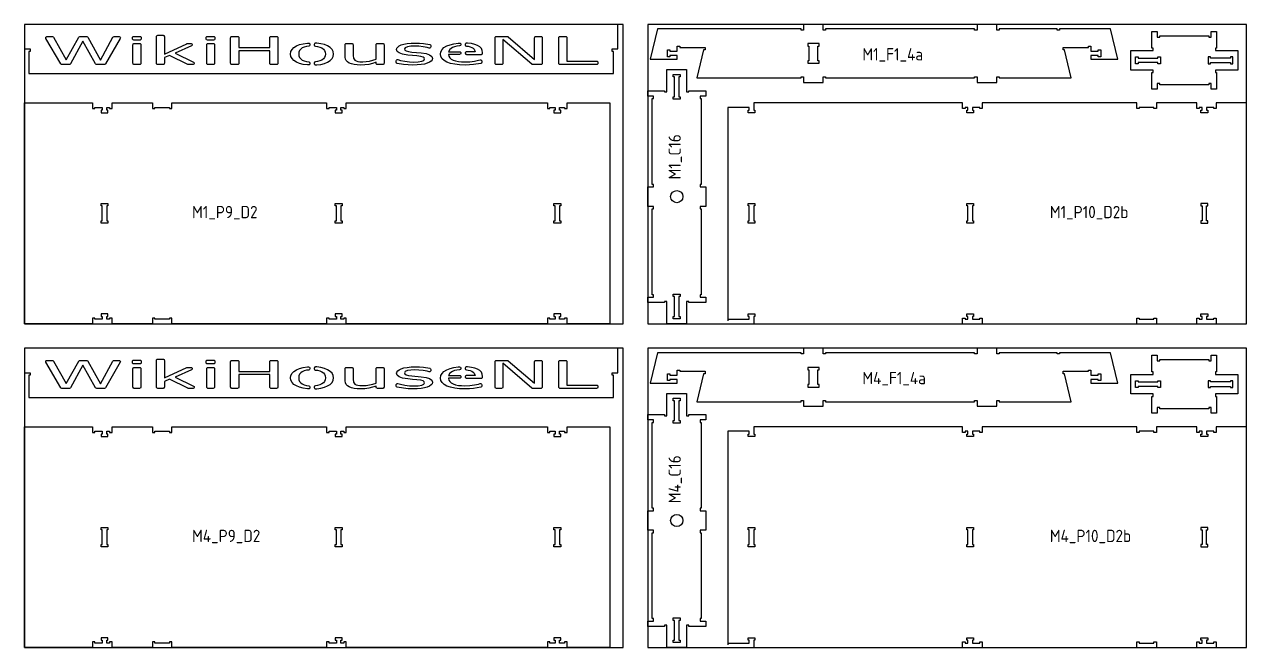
# Model space of a CAD drawing. Header units: millimetres. Extents: x -18174 to 50972, y 6312 to 16778.
# Drawn here: x 5352 to 10332, y 8953 to 11493 of the extents above; entities that cross this region are included whole.
import ezdxf

# ---------------------------------------------------------------- set-up
doc = ezdxf.new("R2010")
doc.units = ezdxf.units.MM
doc.header["$MEASUREMENT"] = 0
for name, color, linetype in [('freeswerk_CODES', 50, 'Continuous'), ('freeswerk_ELEMENTEN', 7, 'Continuous'), ("freeswerk_LOGO'S_hele dikte plaat", 1, 'Continuous'), ('freeswerk_PLATEN', 3, 'Continuous')]:
    doc.layers.add(name, color=color, linetype=linetype)

msp = doc.modelspace()

# ---------------------------------------------------------------- linework, layer by layer
for centre in [(8010.3, 10790.5), (8010.3, 9470.5)]:
    msp.add_circle(centre, 25)
at = {"layer": 'freeswerk_ELEMENTEN'}
for points in [[(7752.3, 11392.5), (7770.3, 11392.5), (7770.3, 11492.5), (5352.3, 11492.5), (5352.3, 11392.5), (5375.3, 11392.5), (5375.3, 11382.5), (5370.3, 11382.5), (5370.3, 11292.5), (7752.3, 11292.5), (7752.3, 11382.5), (7747.3, 11382.5), (7747.3, 11392.5)], [(9738.2, 11360.5), (9728.2, 11360.5), (9728.2, 11365.5), (9698.2, 11365.5), (9698.2, 11350.5), (9808.2, 11350.5), (9778.2, 11474.5), (9569.9, 11474.5), (9569.9, 11469.5), (9559.9, 11469.5), (9559.9, 11474.5), (9324.2, 11474.5), (9324.2, 11469.5), (9314.2, 11469.5), (9314.2, 11492.5), (9234.2, 11492.5), (9234.2, 11469.5), (9224.2, 11469.5), (9224.2, 11474.5), (8617.2, 11474.5), (8617.2, 11469.5), (8607.2, 11469.5), (8607.2, 11492.5), (8527.2, 11492.5), (8527.2, 11469.5), (8517.2, 11469.5), (8517.2, 11474.5), (7932.3, 11474.5), (7902.3, 11350.5), (8012.3, 11350.5), (8012.3, 11365.5), (7982.3, 11365.5), (7982.3, 11360.5), (7972.3, 11360.5), (7972.3, 11388.5), (7982.3, 11388.5), (7982.3, 11383.5), (8012.3, 11383.5), (8012.3, 11403.5), (8022.3, 11403.5), (8022.3, 11398.5), (8125.9, 11398.5), (8125.9, 11388.5), (8119.9, 11388.5), (8092.3, 11274.5), (8517.2, 11274.5), (8517.2, 11279.5), (8527.2, 11279.5), (8527.2, 11256.5), (8607.2, 11256.5), (8607.2, 11279.5), (8617.2, 11279.5), (8617.2, 11274.5), (9224.2, 11274.5), (9224.2, 11279.5), (9234.2, 11279.5), (9234.2, 11256.5), (9314.2, 11256.5), (9314.2, 11279.5), (9324.2, 11279.5), (9324.2, 11274.5), (9618.2, 11274.5), (9590.6, 11388.5), (9584.7, 11388.5), (9584.7, 11398.5), (9688.2, 11398.5), (9688.2, 11403.5), (9698.2, 11403.5), (9698.2, 11383.5), (9728.2, 11383.5), (9728.2, 11388.5), (9738.2, 11388.5)], [(9951.3, 11396.1), (9946.3, 11396.1), (9946.3, 11464.1), (9968.3, 11464.1), (9968.3, 11441.1), (9978.3, 11441.1), (9978.3, 11446.1), (10178.3, 11446.1), (10178.3, 11441.1), (10188.3, 11441.1), (10188.3, 11464.1), (10210.3, 11464.1), (10210.3, 11396.1), (10205.3, 11396.1), (10205.3, 11386.1), (10296.3, 11386.1), (10296.3, 11306.1), (10205.3, 11306.1), (10205.3, 11296.1), (10210.3, 11296.1), (10210.3, 11228.1), (10188.3, 11228.1), (10188.3, 11251.1), (10178.3, 11251.1), (10178.3, 11246.1), (9978.3, 11246.1), (9978.3, 11251.1), (9968.3, 11251.1), (9968.3, 11228.1), (9946.3, 11228.1), (9946.3, 11296.1), (9951.3, 11296.1), (9951.3, 11306.1), (9860.3, 11306.1), (9860.3, 11386.1), (9951.3, 11386.1)], [(8590.2, 11414.5), (8544.2, 11414.5), (8544.2, 11404.5), (8549.2, 11404.5), (8549.2, 11344.5), (8544.2, 11344.5), (8544.2, 11334.5), (8590.2, 11334.5), (8590.2, 11344.5), (8585.2, 11344.5), (8585.2, 11404.5), (8590.2, 11404.5)], [(9890.3, 11360.1), (9890.3, 11355.1), (9971.3, 11355.1), (9971.3, 11360.1), (9981.3, 11360.1), (9981.3, 11332.1), (9971.3, 11332.1), (9971.3, 11337.1), (9890.3, 11337.1), (9890.3, 11332.1), (9880.3, 11332.1), (9880.3, 11360.1)], [(10266.3, 11332.1), (10276.3, 11332.1), (10276.3, 11360.1), (10266.3, 11360.1), (10266.3, 11355.1), (10185.3, 11355.1), (10185.3, 11360.1), (10175.3, 11360.1), (10175.3, 11332.1), (10185.3, 11332.1), (10185.3, 11337.1), (10266.3, 11337.1)], [(8105.3, 10750.5), (8105.3, 10740.5), (8110.3, 10740.5), (8110.3, 10390.5), (8105.3, 10390.5), (8105.3, 10380.5), (8128.3, 10380.5), (8128.3, 10358.5), (8060.3, 10358.5), (8060.3, 10363.5), (8050.3, 10363.5), (8050.3, 10272.5), (7970.3, 10272.5), (7970.3, 10363.5), (7960.3, 10363.5), (7960.3, 10358.5), (7892.3, 10358.5), (7892.3, 10380.5), (7915.3, 10380.5), (7915.3, 10390.5), (7910.3, 10390.5), (7910.3, 10740.5), (7915.3, 10740.5), (7915.3, 10750.5), (7892.3, 10750.5), (7892.3, 10830.5), (7915.3, 10830.5), (7915.3, 10840.5), (7910.3, 10840.5), (7910.3, 11190.5), (7915.3, 11190.5), (7915.3, 11200.5), (7892.3, 11200.5), (7892.3, 11222.5), (7960.3, 11222.5), (7960.3, 11217.5), (7970.3, 11217.5), (7970.3, 11308.5), (8050.3, 11308.5), (8050.3, 11217.5), (8060.3, 11217.5), (8060.3, 11222.5), (8128.3, 11222.5), (8128.3, 11200.5), (8105.3, 11200.5), (8105.3, 11190.5), (8110.3, 11190.5), (8110.3, 10840.5), (8105.3, 10840.5), (8105.3, 10830.5), (8128.3, 10830.5), (8128.3, 10750.5)], [(8024.3, 11278.5), (8019.3, 11278.5), (8019.3, 11197.5), (8024.3, 11197.5), (8024.3, 11187.5), (7996.3, 11187.5), (7996.3, 11197.5), (8001.3, 11197.5), (8001.3, 11278.5), (7996.3, 11278.5), (7996.3, 11288.5), (8024.3, 11288.5)], [(5709.5, 11172.5), (5873.5, 11172.5), (5873.5, 11149.5), (5883.5, 11149.5), (5883.5, 11154.5), (5943.5, 11154.5), (5943.5, 11149.5), (5953.5, 11149.5), (5953.5, 11172.5), (6583.5, 11172.5), (6583.5, 11149.5), (6593.5, 11149.5), (6593.5, 11154.5), (6623.5, 11154.5), (6623.5, 11142.5), (6618.5, 11142.5), (6618.5, 11132.5), (6646.5, 11132.5), (6646.5, 11142.5), (6641.5, 11142.5), (6641.5, 11154.5), (6653.5, 11154.5), (6653.5, 11149.5), (6663.5, 11149.5), (6663.5, 11172.5), (7483.5, 11172.5), (7483.5, 11149.5), (7493.5, 11149.5), (7493.5, 11154.5), (7514.5, 11154.5), (7514.5, 11142.5), (7509.5, 11142.5), (7509.5, 11132.5), (7537.5, 11132.5), (7537.5, 11142.5), (7532.5, 11142.5), (7532.5, 11154.5), (7553.5, 11154.5), (7553.5, 11149.5), (7563.5, 11149.5), (7563.5, 11172.5), (7737.7, 11172.5), (7737.7, 10272.5), (7563.5, 10272.5), (7563.5, 10295.5), (7553.5, 10295.5), (7553.5, 10290.5), (7532.5, 10290.5), (7532.5, 10302.5), (7537.5, 10302.5), (7537.5, 10312.5), (7509.5, 10312.5), (7509.5, 10302.5), (7514.5, 10302.5), (7514.5, 10290.5), (7493.5, 10290.5), (7493.5, 10295.5), (7483.5, 10295.5), (7483.5, 10272.5), (6663.5, 10272.5), (6663.5, 10295.5), (6653.5, 10295.5), (6653.5, 10290.5), (6641.5, 10290.5), (6641.5, 10302.5), (6646.5, 10302.5), (6646.5, 10312.5), (6618.5, 10312.5), (6618.5, 10302.5), (6623.5, 10302.5), (6623.5, 10290.5), (6593.5, 10290.5), (6593.5, 10295.5), (6583.5, 10295.5), (6583.5, 10272.5), (5953.5, 10272.5), (5953.5, 10295.5), (5943.5, 10295.5), (5943.5, 10290.5), (5883.5, 10290.5), (5883.5, 10295.5), (5873.5, 10295.5), (5873.5, 10272.5), (5709.5, 10272.5), (5709.5, 10295.5), (5699.5, 10295.5), (5699.5, 10290.5), (5687.5, 10290.5), (5687.5, 10302.5), (5692.5, 10302.5), (5692.5, 10312.5), (5664.5, 10312.5), (5664.5, 10302.5), (5669.5, 10302.5), (5669.5, 10290.5), (5639.5, 10290.5), (5639.5, 10295.5), (5629.5, 10295.5), (5629.5, 10272.5), (5352.3, 10272.5), (5352.3, 11172.5), (5629.5, 11172.5), (5629.5, 11149.5), (5639.5, 11149.5), (5639.5, 11154.5), (5669.5, 11154.5), (5669.5, 11142.5), (5664.5, 11142.5), (5664.5, 11132.5), (5692.5, 11132.5), (5692.5, 11142.5), (5687.5, 11142.5), (5687.5, 11154.5), (5699.5, 11154.5), (5699.5, 11149.5), (5709.5, 11149.5)], [(9965.1, 11149.5), (9955.1, 11149.5), (9955.1, 11154.5), (9895.1, 11154.5), (9895.1, 11149.5), (9885.1, 11149.5), (9885.1, 11172.5), (9255.1, 11172.5), (9255.1, 11149.5), (9245.1, 11149.5), (9245.1, 11154.5), (9215.1, 11154.5), (9215.1, 11142.5), (9220.1, 11142.5), (9220.1, 11132.5), (9192.1, 11132.5), (9192.1, 11142.5), (9197.1, 11142.5), (9197.1, 11154.5), (9185.1, 11154.5), (9185.1, 11149.5), (9175.1, 11149.5), (9175.1, 11172.5), (8324.1, 11172.5), (8324.1, 11142.5), (8329.1, 11142.5), (8329.1, 11132.5), (8301.1, 11132.5), (8301.1, 11142.5), (8306.1, 11142.5), (8306.1, 11154.5), (8219.2, 11154.5), (8219.2, 10290.5), (8306.1, 10290.5), (8306.1, 10302.5), (8301.1, 10302.5), (8301.1, 10312.5), (8329.1, 10312.5), (8329.1, 10302.5), (8324.1, 10302.5), (8324.1, 10272.5), (9175.1, 10272.5), (9175.1, 10295.5), (9185.1, 10295.5), (9185.1, 10290.5), (9197.1, 10290.5), (9197.1, 10302.5), (9192.1, 10302.5), (9192.1, 10312.5), (9220.1, 10312.5), (9220.1, 10302.5), (9215.1, 10302.5), (9215.1, 10290.5), (9245.1, 10290.5), (9245.1, 10295.5), (9255.1, 10295.5), (9255.1, 10272.5), (9885.1, 10272.5), (9885.1, 10295.5), (9895.1, 10295.5), (9895.1, 10290.5), (9955.1, 10290.5), (9955.1, 10295.5), (9965.1, 10295.5), (9965.1, 10272.5), (10129.1, 10272.5), (10129.1, 10295.5), (10139.1, 10295.5), (10139.1, 10290.5), (10151.1, 10290.5), (10151.1, 10302.5), (10146.1, 10302.5), (10146.1, 10312.5), (10174.1, 10312.5), (10174.1, 10302.5), (10169.1, 10302.5), (10169.1, 10290.5), (10199.1, 10290.5), (10199.1, 10295.5), (10209.1, 10295.5), (10209.1, 10272.5), (10332.3, 10272.5), (10332.3, 11172.5), (10209.1, 11172.5), (10209.1, 11149.5), (10199.1, 11149.5), (10199.1, 11154.5), (10169.1, 11154.5), (10169.1, 11142.5), (10174.1, 11142.5), (10174.1, 11132.5), (10146.1, 11132.5), (10146.1, 11142.5), (10151.1, 11142.5), (10151.1, 11154.5), (10139.1, 11154.5), (10139.1, 11149.5), (10129.1, 11149.5), (10129.1, 11172.5), (9965.1, 11172.5)], [(5692.5, 10682.5), (5664.5, 10682.5), (5664.5, 10692.5), (5669.5, 10692.5), (5669.5, 10752.5), (5664.5, 10752.5), (5664.5, 10762.5), (5692.5, 10762.5), (5692.5, 10752.5), (5687.5, 10752.5), (5687.5, 10692.5), (5692.5, 10692.5)], [(6623.5, 10692.5), (6623.5, 10752.5), (6618.5, 10752.5), (6618.5, 10762.5), (6646.5, 10762.5), (6646.5, 10752.5), (6641.5, 10752.5), (6641.5, 10692.5), (6646.5, 10692.5), (6646.5, 10682.5), (6618.5, 10682.5), (6618.5, 10692.5)], [(7514.5, 10692.5), (7514.5, 10752.5), (7509.5, 10752.5), (7509.5, 10762.5), (7537.5, 10762.5), (7537.5, 10752.5), (7532.5, 10752.5), (7532.5, 10692.5), (7537.5, 10692.5), (7537.5, 10682.5), (7509.5, 10682.5), (7509.5, 10692.5)], [(8301.1, 10692.5), (8306.1, 10692.5), (8306.1, 10752.5), (8301.1, 10752.5), (8301.1, 10762.5), (8329.1, 10762.5), (8329.1, 10752.5), (8324.1, 10752.5), (8324.1, 10692.5), (8329.1, 10692.5), (8329.1, 10682.5), (8301.1, 10682.5)], [(9220.1, 10762.5), (9220.1, 10752.5), (9215.1, 10752.5), (9215.1, 10692.5), (9220.1, 10692.5), (9220.1, 10682.5), (9192.1, 10682.5), (9192.1, 10692.5), (9197.1, 10692.5), (9197.1, 10752.5), (9192.1, 10752.5), (9192.1, 10762.5)], [(10169.1, 10752.5), (10174.1, 10752.5), (10174.1, 10762.5), (10146.1, 10762.5), (10146.1, 10752.5), (10151.1, 10752.5), (10151.1, 10692.5), (10146.1, 10692.5), (10146.1, 10682.5), (10174.1, 10682.5), (10174.1, 10692.5), (10169.1, 10692.5)], [(7996.3, 10383.5), (7996.3, 10393.5), (8024.3, 10393.5), (8024.3, 10383.5), (8019.3, 10383.5), (8019.3, 10302.5), (8024.3, 10302.5), (8024.3, 10292.5), (7996.3, 10292.5), (7996.3, 10302.5), (8001.3, 10302.5), (8001.3, 10383.5)], [(7752.3, 10072.5), (7770.3, 10072.5), (7770.3, 10172.5), (5352.3, 10172.5), (5352.3, 10072.5), (5375.3, 10072.5), (5375.3, 10062.5), (5370.3, 10062.5), (5370.3, 9972.5), (7752.3, 9972.5), (7752.3, 10062.5), (7747.3, 10062.5), (7747.3, 10072.5)], [(9738.2, 10040.5), (9728.2, 10040.5), (9728.2, 10045.5), (9698.2, 10045.5), (9698.2, 10030.5), (9808.2, 10030.5), (9778.2, 10154.5), (9569.9, 10154.5), (9569.9, 10149.5), (9559.9, 10149.5), (9559.9, 10154.5), (9324.2, 10154.5), (9324.2, 10149.5), (9314.2, 10149.5), (9314.2, 10172.5), (9234.2, 10172.5), (9234.2, 10149.5), (9224.2, 10149.5), (9224.2, 10154.5), (8617.2, 10154.5), (8617.2, 10149.5), (8607.2, 10149.5), (8607.2, 10172.5), (8527.2, 10172.5), (8527.2, 10149.5), (8517.2, 10149.5), (8517.2, 10154.5), (7932.3, 10154.5), (7902.3, 10030.5), (8012.3, 10030.5), (8012.3, 10045.5), (7982.3, 10045.5), (7982.3, 10040.5), (7972.3, 10040.5), (7972.3, 10068.5), (7982.3, 10068.5), (7982.3, 10063.5), (8012.3, 10063.5), (8012.3, 10083.5), (8022.3, 10083.5), (8022.3, 10078.5), (8125.9, 10078.5), (8125.9, 10068.5), (8119.9, 10068.5), (8092.3, 9954.5), (8517.2, 9954.5), (8517.2, 9959.5), (8527.2, 9959.5), (8527.2, 9936.5), (8607.2, 9936.5), (8607.2, 9959.5), (8617.2, 9959.5), (8617.2, 9954.5), (9224.2, 9954.5), (9224.2, 9959.5), (9234.2, 9959.5), (9234.2, 9936.5), (9314.2, 9936.5), (9314.2, 9959.5), (9324.2, 9959.5), (9324.2, 9954.5), (9618.2, 9954.5), (9590.6, 10068.5), (9584.7, 10068.5), (9584.7, 10078.5), (9688.2, 10078.5), (9688.2, 10083.5), (9698.2, 10083.5), (9698.2, 10063.5), (9728.2, 10063.5), (9728.2, 10068.5), (9738.2, 10068.5)], [(9951.3, 10076.1), (9946.3, 10076.1), (9946.3, 10144.1), (9968.3, 10144.1), (9968.3, 10121.1), (9978.3, 10121.1), (9978.3, 10126.1), (10178.3, 10126.1), (10178.3, 10121.1), (10188.3, 10121.1), (10188.3, 10144.1), (10210.3, 10144.1), (10210.3, 10076.1), (10205.3, 10076.1), (10205.3, 10066.1), (10296.3, 10066.1), (10296.3, 9986.1), (10205.3, 9986.1), (10205.3, 9976.1), (10210.3, 9976.1), (10210.3, 9908.1), (10188.3, 9908.1), (10188.3, 9931.1), (10178.3, 9931.1), (10178.3, 9926.1), (9978.3, 9926.1), (9978.3, 9931.1), (9968.3, 9931.1), (9968.3, 9908.1), (9946.3, 9908.1), (9946.3, 9976.1), (9951.3, 9976.1), (9951.3, 9986.1), (9860.3, 9986.1), (9860.3, 10066.1), (9951.3, 10066.1)], [(8590.2, 10094.5), (8544.2, 10094.5), (8544.2, 10084.5), (8549.2, 10084.5), (8549.2, 10024.5), (8544.2, 10024.5), (8544.2, 10014.5), (8590.2, 10014.5), (8590.2, 10024.5), (8585.2, 10024.5), (8585.2, 10084.5), (8590.2, 10084.5)], [(9890.3, 10040.1), (9890.3, 10035.1), (9971.3, 10035.1), (9971.3, 10040.1), (9981.3, 10040.1), (9981.3, 10012.1), (9971.3, 10012.1), (9971.3, 10017.1), (9890.3, 10017.1), (9890.3, 10012.1), (9880.3, 10012.1), (9880.3, 10040.1)], [(10266.3, 10012.1), (10276.3, 10012.1), (10276.3, 10040.1), (10266.3, 10040.1), (10266.3, 10035.1), (10185.3, 10035.1), (10185.3, 10040.1), (10175.3, 10040.1), (10175.3, 10012.1), (10185.3, 10012.1), (10185.3, 10017.1), (10266.3, 10017.1)], [(8105.3, 9430.5), (8105.3, 9420.5), (8110.3, 9420.5), (8110.3, 9070.5), (8105.3, 9070.5), (8105.3, 9060.5), (8128.3, 9060.5), (8128.3, 9038.5), (8060.3, 9038.5), (8060.3, 9043.5), (8050.3, 9043.5), (8050.3, 8952.5), (7970.3, 8952.5), (7970.3, 9043.5), (7960.3, 9043.5), (7960.3, 9038.5), (7892.3, 9038.5), (7892.3, 9060.5), (7915.3, 9060.5), (7915.3, 9070.5), (7910.3, 9070.5), (7910.3, 9420.5), (7915.3, 9420.5), (7915.3, 9430.5), (7892.3, 9430.5), (7892.3, 9510.5), (7915.3, 9510.5), (7915.3, 9520.5), (7910.3, 9520.5), (7910.3, 9870.5), (7915.3, 9870.5), (7915.3, 9880.5), (7892.3, 9880.5), (7892.3, 9902.5), (7960.3, 9902.5), (7960.3, 9897.5), (7970.3, 9897.5), (7970.3, 9988.5), (8050.3, 9988.5), (8050.3, 9897.5), (8060.3, 9897.5), (8060.3, 9902.5), (8128.3, 9902.5), (8128.3, 9880.5), (8105.3, 9880.5), (8105.3, 9870.5), (8110.3, 9870.5), (8110.3, 9520.5), (8105.3, 9520.5), (8105.3, 9510.5), (8128.3, 9510.5), (8128.3, 9430.5)], [(8024.3, 9958.5), (8019.3, 9958.5), (8019.3, 9877.5), (8024.3, 9877.5), (8024.3, 9867.5), (7996.3, 9867.5), (7996.3, 9877.5), (8001.3, 9877.5), (8001.3, 9958.5), (7996.3, 9958.5), (7996.3, 9968.5), (8024.3, 9968.5)], [(5709.5, 9852.5), (5873.5, 9852.5), (5873.5, 9829.5), (5883.5, 9829.5), (5883.5, 9834.5), (5943.5, 9834.5), (5943.5, 9829.5), (5953.5, 9829.5), (5953.5, 9852.5), (6583.5, 9852.5), (6583.5, 9829.5), (6593.5, 9829.5), (6593.5, 9834.5), (6623.5, 9834.5), (6623.5, 9822.5), (6618.5, 9822.5), (6618.5, 9812.5), (6646.5, 9812.5), (6646.5, 9822.5), (6641.5, 9822.5), (6641.5, 9834.5), (6653.5, 9834.5), (6653.5, 9829.5), (6663.5, 9829.5), (6663.5, 9852.5), (7483.5, 9852.5), (7483.5, 9829.5), (7493.5, 9829.5), (7493.5, 9834.5), (7514.5, 9834.5), (7514.5, 9822.5), (7509.5, 9822.5), (7509.5, 9812.5), (7537.5, 9812.5), (7537.5, 9822.5), (7532.5, 9822.5), (7532.5, 9834.5), (7553.5, 9834.5), (7553.5, 9829.5), (7563.5, 9829.5), (7563.5, 9852.5), (7737.7, 9852.5), (7737.7, 8952.5), (7563.5, 8952.5), (7563.5, 8975.5), (7553.5, 8975.5), (7553.5, 8970.5), (7532.5, 8970.5), (7532.5, 8982.5), (7537.5, 8982.5), (7537.5, 8992.5), (7509.5, 8992.5), (7509.5, 8982.5), (7514.5, 8982.5), (7514.5, 8970.5), (7493.5, 8970.5), (7493.5, 8975.5), (7483.5, 8975.5), (7483.5, 8952.5), (6663.5, 8952.5), (6663.5, 8975.5), (6653.5, 8975.5), (6653.5, 8970.5), (6641.5, 8970.5), (6641.5, 8982.5), (6646.5, 8982.5), (6646.5, 8992.5), (6618.5, 8992.5), (6618.5, 8982.5), (6623.5, 8982.5), (6623.5, 8970.5), (6593.5, 8970.5), (6593.5, 8975.5), (6583.5, 8975.5), (6583.5, 8952.5), (5953.5, 8952.5), (5953.5, 8975.5), (5943.5, 8975.5), (5943.5, 8970.5), (5883.5, 8970.5), (5883.5, 8975.5), (5873.5, 8975.5), (5873.5, 8952.5), (5709.5, 8952.5), (5709.5, 8975.5), (5699.5, 8975.5), (5699.5, 8970.5), (5687.5, 8970.5), (5687.5, 8982.5), (5692.5, 8982.5), (5692.5, 8992.5), (5664.5, 8992.5), (5664.5, 8982.5), (5669.5, 8982.5), (5669.5, 8970.5), (5639.5, 8970.5), (5639.5, 8975.5), (5629.5, 8975.5), (5629.5, 8952.5), (5352.3, 8952.5), (5352.3, 9852.5), (5629.5, 9852.5), (5629.5, 9829.5), (5639.5, 9829.5), (5639.5, 9834.5), (5669.5, 9834.5), (5669.5, 9822.5), (5664.5, 9822.5), (5664.5, 9812.5), (5692.5, 9812.5), (5692.5, 9822.5), (5687.5, 9822.5), (5687.5, 9834.5), (5699.5, 9834.5), (5699.5, 9829.5), (5709.5, 9829.5)], [(9965.1, 9829.5), (9955.1, 9829.5), (9955.1, 9834.5), (9895.1, 9834.5), (9895.1, 9829.5), (9885.1, 9829.5), (9885.1, 9852.5), (9255.1, 9852.5), (9255.1, 9829.5), (9245.1, 9829.5), (9245.1, 9834.5), (9215.1, 9834.5), (9215.1, 9822.5), (9220.1, 9822.5), (9220.1, 9812.5), (9192.1, 9812.5), (9192.1, 9822.5), (9197.1, 9822.5), (9197.1, 9834.5), (9185.1, 9834.5), (9185.1, 9829.5), (9175.1, 9829.5), (9175.1, 9852.5), (8324.1, 9852.5), (8324.1, 9822.5), (8329.1, 9822.5), (8329.1, 9812.5), (8301.1, 9812.5), (8301.1, 9822.5), (8306.1, 9822.5), (8306.1, 9834.5), (8219.2, 9834.5), (8219.2, 8970.5), (8306.1, 8970.5), (8306.1, 8982.5), (8301.1, 8982.5), (8301.1, 8992.5), (8329.1, 8992.5), (8329.1, 8982.5), (8324.1, 8982.5), (8324.1, 8952.5), (9175.1, 8952.5), (9175.1, 8975.5), (9185.1, 8975.5), (9185.1, 8970.5), (9197.1, 8970.5), (9197.1, 8982.5), (9192.1, 8982.5), (9192.1, 8992.5), (9220.1, 8992.5), (9220.1, 8982.5), (9215.1, 8982.5), (9215.1, 8970.5), (9245.1, 8970.5), (9245.1, 8975.5), (9255.1, 8975.5), (9255.1, 8952.5), (9885.1, 8952.5), (9885.1, 8975.5), (9895.1, 8975.5), (9895.1, 8970.5), (9955.1, 8970.5), (9955.1, 8975.5), (9965.1, 8975.5), (9965.1, 8952.5), (10129.1, 8952.5), (10129.1, 8975.5), (10139.1, 8975.5), (10139.1, 8970.5), (10151.1, 8970.5), (10151.1, 8982.5), (10146.1, 8982.5), (10146.1, 8992.5), (10174.1, 8992.5), (10174.1, 8982.5), (10169.1, 8982.5), (10169.1, 8970.5), (10199.1, 8970.5), (10199.1, 8975.5), (10209.1, 8975.5), (10209.1, 8952.5), (10332.3, 8952.5), (10332.3, 9852.5), (10209.1, 9852.5), (10209.1, 9829.5), (10199.1, 9829.5), (10199.1, 9834.5), (10169.1, 9834.5), (10169.1, 9822.5), (10174.1, 9822.5), (10174.1, 9812.5), (10146.1, 9812.5), (10146.1, 9822.5), (10151.1, 9822.5), (10151.1, 9834.5), (10139.1, 9834.5), (10139.1, 9829.5), (10129.1, 9829.5), (10129.1, 9852.5), (9965.1, 9852.5)], [(5692.5, 9362.5), (5664.5, 9362.5), (5664.5, 9372.5), (5669.5, 9372.5), (5669.5, 9432.5), (5664.5, 9432.5), (5664.5, 9442.5), (5692.5, 9442.5), (5692.5, 9432.5), (5687.5, 9432.5), (5687.5, 9372.5), (5692.5, 9372.5)], [(6623.5, 9372.5), (6623.5, 9432.5), (6618.5, 9432.5), (6618.5, 9442.5), (6646.5, 9442.5), (6646.5, 9432.5), (6641.5, 9432.5), (6641.5, 9372.5), (6646.5, 9372.5), (6646.5, 9362.5), (6618.5, 9362.5), (6618.5, 9372.5)], [(7514.5, 9372.5), (7514.5, 9432.5), (7509.5, 9432.5), (7509.5, 9442.5), (7537.5, 9442.5), (7537.5, 9432.5), (7532.5, 9432.5), (7532.5, 9372.5), (7537.5, 9372.5), (7537.5, 9362.5), (7509.5, 9362.5), (7509.5, 9372.5)], [(8301.1, 9372.5), (8306.1, 9372.5), (8306.1, 9432.5), (8301.1, 9432.5), (8301.1, 9442.5), (8329.1, 9442.5), (8329.1, 9432.5), (8324.1, 9432.5), (8324.1, 9372.5), (8329.1, 9372.5), (8329.1, 9362.5), (8301.1, 9362.5)], [(9220.1, 9442.5), (9220.1, 9432.5), (9215.1, 9432.5), (9215.1, 9372.5), (9220.1, 9372.5), (9220.1, 9362.5), (9192.1, 9362.5), (9192.1, 9372.5), (9197.1, 9372.5), (9197.1, 9432.5), (9192.1, 9432.5), (9192.1, 9442.5)], [(10169.1, 9432.5), (10174.1, 9432.5), (10174.1, 9442.5), (10146.1, 9442.5), (10146.1, 9432.5), (10151.1, 9432.5), (10151.1, 9372.5), (10146.1, 9372.5), (10146.1, 9362.5), (10174.1, 9362.5), (10174.1, 9372.5), (10169.1, 9372.5)], [(7996.3, 9063.5), (7996.3, 9073.5), (8024.3, 9073.5), (8024.3, 9063.5), (8019.3, 9063.5), (8019.3, 8982.5), (8024.3, 8982.5), (8024.3, 8972.5), (7996.3, 8972.5), (7996.3, 8982.5), (8001.3, 8982.5), (8001.3, 9063.5)]]:
    msp.add_lwpolyline(points, close=True, dxfattribs=at)
for points in [[(8219.2, 10290.5), (8219.2, 10283.8)], [(8219.2, 8970.5), (8219.2, 8963.8)]]:
    msp.add_lwpolyline(points, dxfattribs=at)
at = {"layer": "freeswerk_LOGO'S_hele dikte plaat"}
for points in [[(5577.9, 11443.1), (5606.1, 11443.1, -0.27355), (5610.5, 11440.5), (5661.7, 11347.3), (5712.9, 11440.5, -0.27355), (5717.3, 11443.1), (5738.6, 11443.1, -0.57661), (5742.9, 11435.6), (5683.1, 11331.5, -0.268544), (5678.8, 11329), (5646.8, 11329, -0.271536), (5642.5, 11331.6), (5590.9, 11423.7), (5540.5, 11331.6, -0.27411), (5536.1, 11329), (5505, 11329, -0.266461), (5500.7, 11331.5), (5439.8, 11435.6, -0.579204), (5444.2, 11443.1), (5466.9, 11443.1, -0.271721), (5471.3, 11440.6), (5522.8, 11348.3), (5573.6, 11440.5, -0.273555)], [(5792.4, 11433.9), (5792.4, 11438.9, -0.414214), (5797.4, 11443.9), (5823.3, 11443.9, -0.414214), (5828.3, 11438.9), (5828.3, 11433.9, -0.414214), (5823.3, 11428.9), (5797.4, 11428.9, -0.414214)], [(5799.5, 11414.6), (5821.3, 11414.6, -0.414214), (5826.3, 11409.6), (5826.3, 11334, -0.414214), (5821.3, 11329), (5799.5, 11329, -0.414214), (5794.5, 11334), (5794.5, 11409.6, -0.414214)], [(6033.3, 11405.1), (5966.7, 11375.1), (6041.6, 11338.5, -0.795271), (6039.4, 11329), (6020.2, 11329, -0.115194), (6018, 11329.5), (5943.2, 11366.5), (5922.5, 11357.6), (5922.5, 11334, -0.414214), (5917.5, 11329), (5895.7, 11329, -0.414214), (5890.7, 11334), (5890.7, 11443.3, -0.414214), (5895.7, 11448.3), (5917.5, 11448.3, -0.414214), (5922.5, 11443.3), (5922.5, 11371.8), (6013.4, 11414.1, -0.109417), (6015.6, 11414.6), (6031.3, 11414.6, -0.808184)], [(6097.9, 11443.9), (6123.8, 11443.9, -0.414214), (6128.8, 11438.9), (6128.8, 11433.9, -0.414214), (6123.8, 11428.9), (6097.9, 11428.9, -0.414214), (6092.9, 11433.9), (6092.9, 11438.9, -0.414214)], [(6121.7, 11329), (6099.9, 11329, -0.414214), (6094.9, 11334), (6094.9, 11409.6, -0.414214), (6099.9, 11414.6), (6121.7, 11414.6, -0.414214), (6126.7, 11409.6), (6126.7, 11334, -0.414214)], [(6197.3, 11443.1), (6220.8, 11443.1, -0.414214), (6225.8, 11438.1), (6225.8, 11398.4), (6351.6, 11398.4), (6351.6, 11438.1, -0.414214), (6356.6, 11443.1), (6380.2, 11443.1, -0.414214), (6385.2, 11438.1), (6385.2, 11334, -0.414214), (6380.2, 11329), (6356.6, 11329, -0.414214), (6351.6, 11334), (6351.6, 11384.9), (6225.8, 11384.9), (6225.8, 11334, -0.414214), (6220.8, 11329), (6197.3, 11329, -0.414214), (6192.3, 11334), (6192.3, 11438.1, -0.414214)], [(6696, 11328.7), (6685.2, 11331.3), (6676.1, 11334.9), (6668.8, 11339.5), (6663.7, 11345), (6660.5, 11351.6), (6659.5, 11359.1), (6659.5, 11409.6, -0.414214), (6664.5, 11414.6), (6686.3, 11414.6, -0.414214), (6691.3, 11409.6), (6691.3, 11365.9), (6692.7, 11354.7), (6698.5, 11346.8), (6703.7, 11343.9), (6710.3, 11341.9), (6719.2, 11340.7), (6731.5, 11340.4), (6744.4, 11341.1), (6758.5, 11343.3), (6772.6, 11346.6), (6785.8, 11350.7), (6785.8, 11409.6, -0.414214), (6790.8, 11414.6), (6812.7, 11414.6, -0.414214), (6817.7, 11409.6), (6817.7, 11334, -0.414214), (6812.7, 11329), (6790.8, 11329, -0.414214), (6785.8, 11334), (6785.8, 11338.5), (6770.1, 11333.4), (6755, 11329.7), (6739.5, 11327.4), (6722.5, 11326.6), (6708.4, 11327.2)], [(6959.4, 11403.8), (6942.5, 11404.5), (6926.4, 11403.7), (6913, 11401.5), (6904, 11397.7), (6901, 11392.5), (6902.8, 11387.8), (6908.3, 11384.5), (6917.6, 11382.1), (6931.3, 11380.1), (6969.2, 11376.6), (6988.9, 11373.5), (7003.4, 11368.7), (7012.5, 11362.1), (7015.5, 11353.7), (7014.1, 11348.1), (7010.1, 11343), (7003.4, 11338.5), (6994, 11334.5), (6982.4, 11331.2), (6968.7, 11328.8), (6953.1, 11327.4), (6935.5, 11327), (6915.4, 11327.5), (6897, 11329.2), (6871.8, 11333.5, -0.366202), (6867.6, 11338.4), (6867.6, 11344.2, -0.499354), (6874, 11349), (6885.2, 11345.7), (6902.9, 11342.2), (6920.9, 11339.9), (6938.2, 11339.1), (6957, 11339.9), (6971.1, 11342.2), (6980, 11346.1), (6983, 11351.9), (6981.3, 11356.3), (6976.5, 11359.5), (6967.1, 11361.9), (6951.8, 11364), (6934.1, 11365.6), (6914.2, 11367.6), (6892.9, 11371.3), (6878.9, 11376.3), (6871.1, 11382.8), (6868.5, 11390.6), (6869.7, 11395.7), (6873.3, 11400.5), (6879.4, 11404.9), (6888, 11408.9), (6898.7, 11412.1), (6912.1, 11414.6), (6927.6, 11416.2), (6944.9, 11416.7), (6961.9, 11416.2), (6979.1, 11414.8), (7003.8, 11410.9, -0.369052), (7008, 11406), (7008, 11400.9, -0.495856), (7001.7, 11396.1), (6992.8, 11398.6), (6976.7, 11401.7)], [(7431.2, 11349.9), (7431.2, 11438.1, -0.414214), (7436.2, 11443.1), (7457.6, 11443.1, -0.414214), (7462.6, 11438.1), (7462.6, 11334, -0.414214), (7457.6, 11329), (7422.9, 11329, -0.178521), (7419.7, 11330.2), (7301.5, 11431.1), (7301.5, 11334, -0.414214), (7296.5, 11329), (7275.2, 11329, -0.414214), (7270.2, 11334), (7270.2, 11438.1, -0.414214), (7275.2, 11443.1), (7320.3, 11443.1, -0.178623), (7323.6, 11441.9)], [(7534.6, 11443.1), (7558.1, 11443.1, -0.414214), (7563.1, 11438.1), (7563.1, 11342.5), (7684.1, 11342.5, -0.414214), (7689.1, 11337.5), (7689.1, 11334, -0.414214), (7684.1, 11329), (7534.6, 11329, -0.414214), (7529.6, 11334), (7529.6, 11438.1, -0.414214)], [(5577.9, 10123.1), (5606.1, 10123.1, -0.27355), (5610.5, 10120.5), (5661.7, 10027.3), (5712.9, 10120.5, -0.27355), (5717.3, 10123.1), (5738.6, 10123.1, -0.57661), (5742.9, 10115.6), (5683.1, 10011.5, -0.268544), (5678.8, 10009), (5646.8, 10009, -0.271536), (5642.5, 10011.6), (5590.9, 10103.7), (5540.5, 10011.6, -0.27411), (5536.1, 10009), (5505, 10009, -0.266461), (5500.7, 10011.5), (5439.8, 10115.6, -0.579204), (5444.2, 10123.1), (5466.9, 10123.1, -0.271721), (5471.3, 10120.6), (5522.8, 10028.3), (5573.6, 10120.5, -0.273555)], [(5792.4, 10113.9), (5792.4, 10118.9, -0.414214), (5797.4, 10123.9), (5823.3, 10123.9, -0.414214), (5828.3, 10118.9), (5828.3, 10113.9, -0.414214), (5823.3, 10108.9), (5797.4, 10108.9, -0.414214)], [(6033.3, 10085.1), (5966.7, 10055.1), (6041.6, 10018.5, -0.795271), (6039.4, 10009), (6020.2, 10009, -0.115194), (6018, 10009.5), (5943.2, 10046.5), (5922.5, 10037.6), (5922.5, 10014, -0.414214), (5917.5, 10009), (5895.7, 10009, -0.414214), (5890.7, 10014), (5890.7, 10123.3, -0.414214), (5895.7, 10128.3), (5917.5, 10128.3, -0.414214), (5922.5, 10123.3), (5922.5, 10051.8), (6013.4, 10094.1, -0.109417), (6015.6, 10094.6), (6031.3, 10094.6, -0.808184)], [(6097.9, 10123.9), (6123.8, 10123.9, -0.414214), (6128.8, 10118.9), (6128.8, 10113.9, -0.414214), (6123.8, 10108.9), (6097.9, 10108.9, -0.414214), (6092.9, 10113.9), (6092.9, 10118.9, -0.414214)], [(6197.3, 10123.1), (6220.8, 10123.1, -0.414214), (6225.8, 10118.1), (6225.8, 10078.4), (6351.6, 10078.4), (6351.6, 10118.1, -0.414214), (6356.6, 10123.1), (6380.2, 10123.1, -0.414214), (6385.2, 10118.1), (6385.2, 10014, -0.414214), (6380.2, 10009), (6356.6, 10009, -0.414214), (6351.6, 10014), (6351.6, 10064.9), (6225.8, 10064.9), (6225.8, 10014, -0.414214), (6220.8, 10009), (6197.3, 10009, -0.414214), (6192.3, 10014), (6192.3, 10118.1, -0.414214)], [(7431.2, 10029.9), (7431.2, 10118.1, -0.414214), (7436.2, 10123.1), (7457.6, 10123.1, -0.414214), (7462.6, 10118.1), (7462.6, 10014, -0.414214), (7457.6, 10009), (7422.9, 10009, -0.178521), (7419.7, 10010.2), (7301.5, 10111.1), (7301.5, 10014, -0.414214), (7296.5, 10009), (7275.2, 10009, -0.414214), (7270.2, 10014), (7270.2, 10118.1, -0.414214), (7275.2, 10123.1), (7320.3, 10123.1, -0.178623), (7323.6, 10121.9)], [(7534.6, 10123.1), (7558.1, 10123.1, -0.414214), (7563.1, 10118.1), (7563.1, 10022.5), (7684.1, 10022.5, -0.414214), (7689.1, 10017.5), (7689.1, 10014, -0.414214), (7684.1, 10009), (7534.6, 10009, -0.414214), (7529.6, 10014), (7529.6, 10118.1, -0.414214)], [(5799.5, 10094.6), (5821.3, 10094.6, -0.414214), (5826.3, 10089.6), (5826.3, 10014, -0.414214), (5821.3, 10009), (5799.5, 10009, -0.414214), (5794.5, 10014), (5794.5, 10089.6, -0.414214)], [(6121.7, 10009), (6099.9, 10009, -0.414214), (6094.9, 10014), (6094.9, 10089.6, -0.414214), (6099.9, 10094.6), (6121.7, 10094.6, -0.414214), (6126.7, 10089.6), (6126.7, 10014, -0.414214)], [(6696, 10008.7), (6685.2, 10011.3), (6676.1, 10014.9), (6668.8, 10019.5), (6663.7, 10025), (6660.5, 10031.6), (6659.5, 10039.1), (6659.5, 10089.6, -0.414214), (6664.5, 10094.6), (6686.3, 10094.6, -0.414214), (6691.3, 10089.6), (6691.3, 10045.9), (6692.7, 10034.7), (6698.5, 10026.8), (6703.7, 10023.9), (6710.3, 10021.9), (6719.2, 10020.7), (6731.5, 10020.4), (6744.4, 10021.1), (6758.5, 10023.3), (6772.6, 10026.6), (6785.8, 10030.7), (6785.8, 10089.6, -0.414214), (6790.8, 10094.6), (6812.7, 10094.6, -0.414214), (6817.7, 10089.6), (6817.7, 10014, -0.414214), (6812.7, 10009), (6790.8, 10009, -0.414214), (6785.8, 10014), (6785.8, 10018.5), (6770.1, 10013.4), (6755, 10009.7), (6739.5, 10007.4), (6722.5, 10006.6), (6708.4, 10007.2)], [(6959.4, 10083.8), (6942.5, 10084.5), (6926.4, 10083.7), (6913, 10081.5), (6904, 10077.7), (6901, 10072.5), (6902.8, 10067.8), (6908.3, 10064.5), (6917.6, 10062.1), (6931.3, 10060.1), (6969.2, 10056.6), (6988.9, 10053.5), (7003.4, 10048.7), (7012.5, 10042.1), (7015.5, 10033.7), (7014.1, 10028.1), (7010.1, 10023), (7003.4, 10018.5), (6994, 10014.5), (6982.4, 10011.2), (6968.7, 10008.8), (6953.1, 10007.4), (6935.5, 10007), (6915.4, 10007.5), (6897, 10009.2), (6871.8, 10013.5, -0.366202), (6867.6, 10018.4), (6867.6, 10024.2, -0.499354), (6874, 10029), (6885.2, 10025.7), (6902.9, 10022.2), (6920.9, 10019.9), (6938.2, 10019.1), (6957, 10019.9), (6971.1, 10022.2), (6980, 10026.1), (6983, 10031.9), (6981.3, 10036.3), (6976.5, 10039.5), (6967.1, 10041.9), (6951.8, 10044), (6934.1, 10045.6), (6914.2, 10047.6), (6892.9, 10051.3), (6878.9, 10056.3), (6871.1, 10062.8), (6868.5, 10070.6), (6869.7, 10075.7), (6873.3, 10080.5), (6879.4, 10084.9), (6888, 10088.9), (6898.7, 10092.1), (6912.1, 10094.6), (6927.6, 10096.2), (6944.9, 10096.7), (6961.9, 10096.2), (6979.1, 10094.8), (7003.8, 10090.9, -0.369052), (7008, 10086), (7008, 10080.9, -0.495856), (7001.7, 10076.1), (6992.8, 10078.6), (6976.7, 10081.7)]]:
    msp.add_lwpolyline(points, format="xyb", close=True, dxfattribs=at)
for points in [[(6505.3, 11327.4), (6488.4, 11329.7), (6473.4, 11333.5), (6460.6, 11338.8), (6450.3, 11345.4), (6442.9, 11353.1), (6438.5, 11361.9), (6437, 11371.8), (6438.5, 11381.7), (6442.9, 11390.5), (6450.3, 11398.2), (6460.6, 11404.8), (6473.4, 11410.2), (6488.4, 11414), (6505.3, 11416.2), (6510.2, 11416.4, -0.425936), (6515.4, 11411.4), (6515.4, 11408.6, -0.380295), (6510.9, 11403.7), (6501.4, 11402.6), (6492, 11400), (6484.1, 11396.5), (6477.9, 11391.9), (6473.4, 11386.3), (6470.7, 11379.6), (6469.8, 11371.8), (6470.7, 11364.2), (6473.4, 11357.6), (6477.9, 11352), (6484.2, 11347.4), (6492.1, 11343.7), (6501.5, 11341.1), (6511, 11340, -0.379135), (6515.4, 11335), (6515.4, 11332.2, -0.425899), (6510.2, 11327.2), (6505.3, 11327.4)], [(6543.3, 11327.4), (6560.1, 11329.7), (6575, 11333.5), (6587.9, 11338.8), (6598.2, 11345.4), (6605.6, 11353.1), (6610.1, 11361.9), (6611.6, 11371.8), (6610.1, 11381.7), (6605.6, 11390.5), (6598.2, 11398.2), (6587.9, 11404.8), (6575, 11410.2), (6560.1, 11414), (6543.3, 11416.2), (6538.6, 11416.4, 0.426106), (6533.4, 11411.4), (6533.4, 11408.6, 0.379733), (6537.8, 11403.7), (6547.1, 11402.6), (6556.4, 11400), (6564.3, 11396.5), (6570.6, 11391.9), (6575.1, 11386.3), (6577.8, 11379.6), (6578.7, 11371.8), (6577.8, 11364.2), (6575.1, 11357.5), (6570.6, 11351.9), (6564.2, 11347.3), (6556.3, 11343.7), (6547, 11341.1), (6537.8, 11340, 0.378945), (6533.4, 11335), (6533.3, 11332.2, 0.428469), (6538.6, 11327.2), (6543.3, 11327.4)], [(7130.6, 11409.7, -0.403967), (7125.8, 11404.7), (7125.8, 11404.7), (7114.9, 11403.4), (7105.4, 11401.3), (7097.2, 11398.3), (7085.3, 11390.6), (7080, 11381.4), (7125.6, 11381.4, -0.414214), (7130.6, 11376.4), (7130.6, 11375.3, -0.414214), (7125.6, 11370.3), (7080, 11370.3), (7081.3, 11362.9), (7085.2, 11356.6), (7091.5, 11351.2), (7099.6, 11347), (7109.3, 11343.7), (7120.6, 11341.4), (7133.3, 11340.1), (7147.2, 11339.6), (7166.6, 11340.5), (7186.1, 11343.1), (7202.8, 11346.5), (7209.2, 11348.5, -0.50411), (7215.6, 11343.7), (7215.6, 11338.5, -0.369505), (7211.4, 11333.6), (7182.8, 11329.1), (7165.6, 11327.5), (7147.6, 11327), (7125.3, 11327.7), (7105.7, 11329.9), (7088.6, 11333.5), (7074.1, 11338.6), (7062.5, 11344.9), (7054.3, 11352.5), (7049.3, 11361.3), (7047.6, 11371.3), (7049.2, 11381.3), (7054, 11390.1), (7061.9, 11397.9), (7073, 11404.7), (7086.6, 11410), (7102.3, 11413.9), (7119.7, 11416.2), (7125.4, 11416.4, -0.426303), (7130.6, 11411.4), (7130.6, 11409.7)], [(7148.6, 11409, 0.393886), (7153.3, 11404), (7160.1, 11403.6), (7168.7, 11401.6), (7175.8, 11398.9), (7181.2, 11395.5), (7185.1, 11391.4), (7188.4, 11381.4), (7153.6, 11381.4, 0.414214), (7148.6, 11376.4), (7148.6, 11375.3, 0.414214), (7153.6, 11370.3), (7214.4, 11370.3, 0.414214), (7219.4, 11375.3), (7219.4, 11378.1), (7218.1, 11386.9), (7214.2, 11394.6), (7207.7, 11401.3), (7198.6, 11406.9), (7187.2, 11411.3), (7173.5, 11414.5), (7157.6, 11416.4), (7153.8, 11416.5, 0.42451), (7148.6, 11411.5), (7148.6, 11409)], [(6505.3, 10007.4), (6488.4, 10009.7), (6473.4, 10013.5), (6460.6, 10018.8), (6450.3, 10025.4), (6442.9, 10033.1), (6438.5, 10041.9), (6437, 10051.8), (6438.5, 10061.7), (6442.9, 10070.5), (6450.3, 10078.2), (6460.6, 10084.8), (6473.4, 10090.2), (6488.4, 10094), (6505.3, 10096.2), (6510.2, 10096.4, -0.425936), (6515.4, 10091.4), (6515.4, 10088.6, -0.380295), (6510.9, 10083.7), (6501.4, 10082.6), (6492, 10080), (6484.1, 10076.5), (6477.9, 10071.9), (6473.4, 10066.3), (6470.7, 10059.6), (6469.8, 10051.8), (6470.7, 10044.2), (6473.4, 10037.6), (6477.9, 10032), (6484.2, 10027.4), (6492.1, 10023.7), (6501.5, 10021.1), (6511, 10020, -0.379135), (6515.4, 10015), (6515.4, 10012.2, -0.425899), (6510.2, 10007.2), (6505.3, 10007.4)], [(6543.3, 10007.4), (6560.1, 10009.7), (6575, 10013.5), (6587.9, 10018.8), (6598.2, 10025.4), (6605.6, 10033.1), (6610.1, 10041.9), (6611.6, 10051.8), (6610.1, 10061.7), (6605.6, 10070.5), (6598.2, 10078.2), (6587.9, 10084.8), (6575, 10090.2), (6560.1, 10094), (6543.3, 10096.2), (6538.6, 10096.4, 0.426106), (6533.4, 10091.4), (6533.4, 10088.6, 0.379733), (6537.8, 10083.7), (6547.1, 10082.6), (6556.4, 10080), (6564.3, 10076.5), (6570.6, 10071.9), (6575.1, 10066.3), (6577.8, 10059.6), (6578.7, 10051.8), (6577.8, 10044.2), (6575.1, 10037.5), (6570.6, 10031.9), (6564.2, 10027.3), (6556.3, 10023.7), (6547, 10021.1), (6537.8, 10020, 0.378945), (6533.4, 10015), (6533.3, 10012.2, 0.428469), (6538.6, 10007.2), (6543.3, 10007.4)], [(7130.6, 10089.7, -0.403967), (7125.8, 10084.7), (7125.8, 10084.7), (7114.9, 10083.4), (7105.4, 10081.3), (7097.2, 10078.3), (7085.3, 10070.6), (7080, 10061.4), (7125.6, 10061.4, -0.414214), (7130.6, 10056.4), (7130.6, 10055.3, -0.414214), (7125.6, 10050.3), (7080, 10050.3), (7081.3, 10042.9), (7085.2, 10036.6), (7091.5, 10031.2), (7099.6, 10027), (7109.3, 10023.7), (7120.6, 10021.4), (7133.3, 10020.1), (7147.2, 10019.6), (7166.6, 10020.5), (7186.1, 10023.1), (7202.8, 10026.5), (7209.2, 10028.5, -0.50411), (7215.6, 10023.7), (7215.6, 10018.5, -0.369505), (7211.4, 10013.6), (7182.8, 10009.1), (7165.6, 10007.5), (7147.6, 10007), (7125.3, 10007.7), (7105.7, 10009.9), (7088.6, 10013.5), (7074.1, 10018.6), (7062.5, 10024.9), (7054.3, 10032.5), (7049.3, 10041.3), (7047.6, 10051.3), (7049.2, 10061.3), (7054, 10070.1), (7061.9, 10077.9), (7073, 10084.7), (7086.6, 10090), (7102.3, 10093.9), (7119.7, 10096.2), (7125.4, 10096.4, -0.426303), (7130.6, 10091.4), (7130.6, 10089.7)], [(7148.6, 10089, 0.393886), (7153.3, 10084), (7160.1, 10083.6), (7168.7, 10081.6), (7175.8, 10078.9), (7181.2, 10075.5), (7185.1, 10071.4), (7188.4, 10061.4), (7153.6, 10061.4, 0.414214), (7148.6, 10056.4), (7148.6, 10055.3, 0.414214), (7153.6, 10050.3), (7214.4, 10050.3, 0.414214), (7219.4, 10055.3), (7219.4, 10058.1), (7218.1, 10066.9), (7214.2, 10074.6), (7207.7, 10081.3), (7198.6, 10086.9), (7187.2, 10091.3), (7173.5, 10094.5), (7157.6, 10096.4), (7153.8, 10096.5, 0.42451), (7148.6, 10091.5), (7148.6, 10089)]]:
    msp.add_lwpolyline(points, format="xyb", dxfattribs=at)
at = {"layer": 'freeswerk_PLATEN'}
for points in [[(5352.3, 10272.5), (7792.3, 10272.5), (7792.3, 11492.5), (5352.3, 11492.5)], [(7892.3, 10272.5), (10332.3, 10272.5), (10332.3, 11492.5), (7892.3, 11492.5)], [(5352.3, 8952.5), (7792.3, 8952.5), (7792.3, 10172.5), (5352.3, 10172.5)], [(7892.3, 8952.5), (10332.3, 8952.5), (10332.3, 10172.5), (7892.3, 10172.5)]]:
    msp.add_lwpolyline(points, close=True, dxfattribs=at)

# ---------------------------------------------------------------- texts
at = {"layer": 'freeswerk_CODES', "char_height": 50, "attachment_point": 1}
for s, insert in [('{\\Fiso|c0;M1_F1_4a}', (8766.7, 11395.9)), ('{\\Fiso|c0;M1_P9_D2}', (6035.4, 10752.7)), ('{\\Fiso|c0;M1_P10_D2b}', (9530.7, 10752.7)), ('{\\Fiso|c0;M4_F1_4a}', (8766.7, 10075.9)), ('{\\Fiso|c0;M4_P9_D2}', (6035.4, 9432.7)), ('{\\Fiso|c0;M4_P10_D2b}', (9530.7, 9432.7))]:
    msp.add_mtext_dynamic_manual_height_columns(s, width=318.081, gutter_width=1456.3, heights=[0], dxfattribs=dict(at, insert=insert))
at = {"layer": 'freeswerk_CODES', "char_height": 50, "attachment_point": 1, "rotation": 90}
for s, insert in [('{\\Fiso|c0;M1_C16}', (7977, 10860.8)), ('{\\Fiso|c0;M4_C16}', (7977, 9540.8))]:
    msp.add_mtext_dynamic_manual_height_columns(s, width=318.081, gutter_width=1456.3, heights=[0], dxfattribs=dict(at, insert=insert))

doc.saveas('drawing.dxf')
